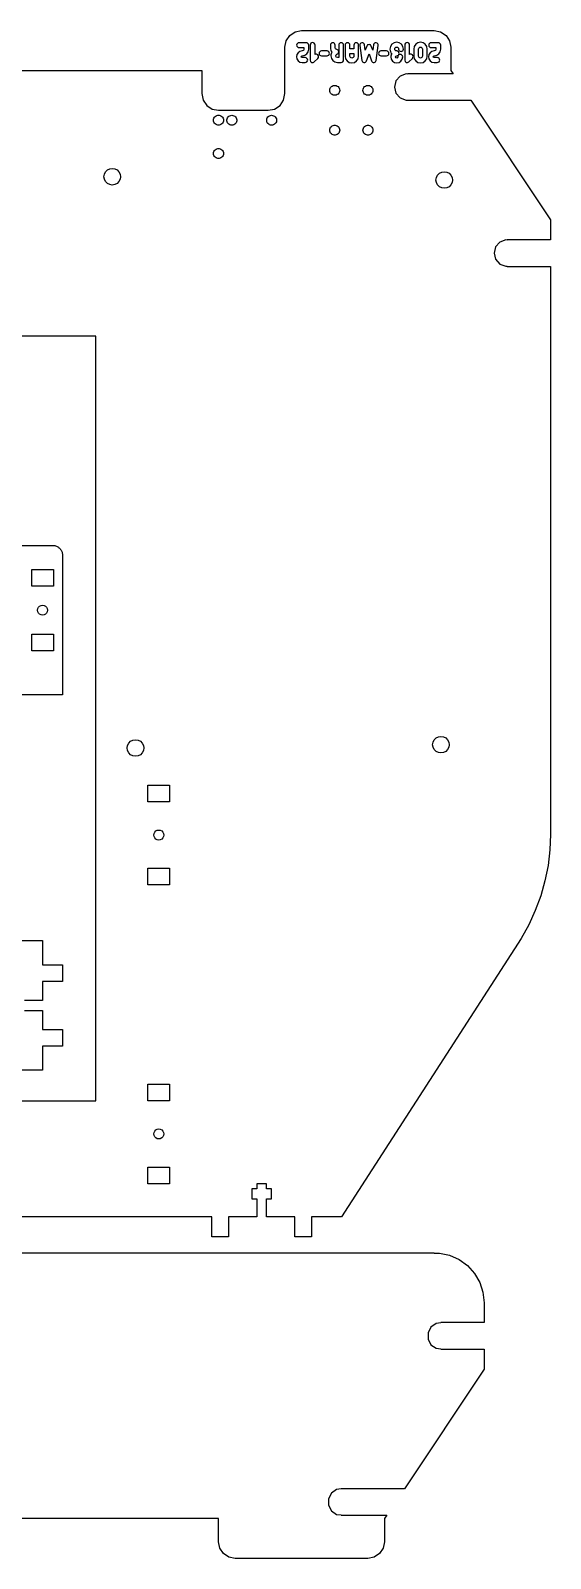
# Model space of a CAD drawing. Extents: x 0 to 460, y 0 to 460.
# Drawn here: x 303.5 to 460.1, y 0.1 to 460.1 of the extents above; entities that cross this region are included whole.
import ezdxf

# ---------------------------------------------------------------- set-up
doc = ezdxf.new("R2010")
doc.units = 0
doc.layers.get('0').update_dxf_attribs({"linetype": 'CONTINUOUS'})

msp = doc.modelspace()

# ---------------------------------------------------------------- linework, layer by layer
at = {"color": 7}
for points in [[(252.139862, 448.143472), (355.139865, 448.143472), (355.139865, 441.143472), (355.520865, 439.230471), (356.603864, 437.607473), (358.226868, 436.524473), (360.139855, 436.143473), (375.139853, 436.143473), (377.052868, 436.524473), (378.675872, 437.607473), (379.758871, 439.230471), (380.139871, 441.143472), (380.139871, 455.143472), (380.520871, 457.056473), (381.603871, 458.679471), (383.226874, 459.762473), (385.139861, 460.143473), (425.139866, 460.143473), (427.052853, 459.762473), (428.675856, 458.679471), (429.758856, 457.056473), (430.139856, 455.143472), (430.139856, 448.143472), (430.80686, 447.143471), (417.139854, 447.143471), (417.139854, 447.055471), (416.657875, 447.114473), (414.867852, 446.435472), (413.597852, 445.002471), (413.139862, 443.143473), (413.597852, 441.284473), (414.867852, 439.851473), (416.657875, 439.172471), (417.139854, 439.231473), (417.139854, 439.143473), (436.139872, 439.143473), (460.139852, 403.143472), (460.139852, 397.143472), (447.13985, 397.143472), (447.13985, 397.055473), (446.657871, 397.114471), (444.867848, 396.435473), (443.597848, 395.002472), (443.139858, 393.143472), (443.597848, 391.284471), (444.867848, 389.851471), (446.657871, 389.172473), (447.13985, 389.231471), (447.13985, 389.143471), (460.139852, 389.143471), (460.139852, 218.143472), (459.954856, 213.435472), (459.400854, 208.757472), (458.481853, 204.136473), (457.20285, 199.602471), (455.572848, 195.182473), (453.59986, 190.904472), (451.297858, 186.793471), (397.220863, 102.984472), (397.210986, 102.972478)], [(393.639858, 442.143473), (393.67285, 442.455472), (393.76985, 442.753473), (393.925862, 443.025474), (394.135864, 443.258473), (394.389864, 443.442471), (394.675868, 443.570473), (394.982869, 443.635471), (395.29687, 443.635471), (395.603871, 443.570473), (395.889875, 443.442471), (396.143875, 443.258473), (396.353848, 443.025474), (396.509861, 442.753473), (396.606861, 442.455472), (396.639852, 442.143473), (396.606861, 441.831473), (396.509861, 441.533472), (396.353848, 441.261472), (396.143875, 441.028472), (395.889875, 440.844472), (395.603871, 440.716472), (395.29687, 440.651471), (394.982869, 440.651471), (394.675868, 440.716472), (394.389864, 440.844472), (394.135864, 441.028472), (393.925862, 441.261472), (393.76985, 441.533472), (393.67285, 441.831473), (393.639858, 442.143473)], [(403.639867, 442.143473), (403.672858, 442.455472), (403.769858, 442.753473), (403.925871, 443.025474), (404.135872, 443.258473), (404.389872, 443.442471), (404.675848, 443.570473), (404.982849, 443.635471), (405.29685, 443.635471), (405.603851, 443.570473), (405.889855, 443.442471), (406.143855, 443.258473), (406.353857, 443.025474), (406.509869, 442.753473), (406.606869, 442.455472), (406.639861, 442.143473), (406.606869, 441.831473), (406.509869, 441.533472), (406.353857, 441.261472), (406.143855, 441.028472), (405.889855, 440.844472), (405.603851, 440.716472), (405.29685, 440.651471), (404.982849, 440.651471), (404.675848, 440.716472), (404.389872, 440.844472), (404.135872, 441.028472), (403.925871, 441.261472), (403.769858, 441.533472), (403.672858, 441.831473), (403.639867, 442.143473)], [(358.639872, 433.143474), (358.672864, 433.455473), (358.769864, 433.753472), (358.925848, 434.025472), (359.135849, 434.258472), (359.389849, 434.442472), (359.675853, 434.570471), (359.982855, 434.635473), (360.296855, 434.635473), (360.603856, 434.570471), (360.88986, 434.442472), (361.14386, 434.258472), (361.353862, 434.025472), (361.509874, 433.753472), (361.606874, 433.455473), (361.639866, 433.143474), (361.606874, 432.831471), (361.509874, 432.533473), (361.353862, 432.261473), (361.14386, 432.028473), (360.88986, 431.844473), (360.603856, 431.716471), (360.296855, 431.651472), (359.982855, 431.651472), (359.675853, 431.716471), (359.389849, 431.844473), (359.135849, 432.028473), (358.925848, 432.261473), (358.769864, 432.533473), (358.672864, 432.831471), (358.639872, 433.143474)], [(362.647851, 432.986471), (362.647851, 433.300471), (362.712875, 433.607472), (362.840863, 433.893474), (363.024872, 434.147471), (363.257874, 434.357472), (363.529852, 434.513471), (363.82785, 434.610473), (364.139875, 434.643471), (364.451872, 434.610473), (364.74987, 434.513471), (365.021848, 434.357472), (365.25485, 434.147471), (365.438859, 433.893474), (365.566875, 433.607472), (365.631871, 433.300471), (365.631871, 432.986471), (365.566875, 432.679472), (365.438859, 432.393471), (365.25485, 432.139471), (365.021848, 431.929472), (364.74987, 431.773471), (364.451872, 431.676471), (364.139875, 431.643471), (363.82785, 431.676471), (363.529852, 431.773471), (363.257874, 431.929472), (363.024872, 432.139471), (362.840863, 432.393471), (362.712875, 432.679472), (362.647851, 432.986471)], [(374.647855, 432.986471), (374.647855, 433.300471), (374.712851, 433.607472), (374.840867, 433.893474), (375.024848, 434.147471), (375.25785, 434.357472), (375.529856, 434.513471), (375.827854, 434.610473), (376.139851, 434.643471), (376.451848, 434.610473), (376.749874, 434.513471), (377.021852, 434.357472), (377.254855, 434.147471), (377.438864, 433.893474), (377.566851, 433.607472), (377.631875, 433.300471), (377.631875, 432.986471), (377.566851, 432.679472), (377.438864, 432.393471), (377.254855, 432.139471), (377.021852, 431.929472), (376.749874, 431.773471), (376.451848, 431.676471), (376.139851, 431.643471), (375.827854, 431.676471), (375.529856, 431.773471), (375.25785, 431.929472), (375.024848, 432.139471), (374.840867, 432.393471), (374.712851, 432.679472), (374.647855, 432.986471)], [(393.639858, 430.143471), (393.67285, 430.455471), (393.76985, 430.753472), (393.925862, 431.025472), (394.135864, 431.258472), (394.389864, 431.442472), (394.675868, 431.570471), (394.982869, 431.635473), (395.29687, 431.635473), (395.603871, 431.570471), (395.889875, 431.442472), (396.143875, 431.258472), (396.353848, 431.025472), (396.509861, 430.753472), (396.606861, 430.455471), (396.639852, 430.143471), (396.606861, 429.831472), (396.509861, 429.533473), (396.353848, 429.261473), (396.143875, 429.028473), (395.889875, 428.844473), (395.603871, 428.716471), (395.29687, 428.651472), (394.982869, 428.651472), (394.675868, 428.716471), (394.389864, 428.844473), (394.135864, 429.028473), (393.925862, 429.261473), (393.76985, 429.533473), (393.67285, 429.831472), (393.639858, 430.143471)], [(403.639867, 430.143471), (403.672858, 430.455471), (403.769858, 430.753472), (403.925871, 431.025472), (404.135872, 431.258472), (404.389872, 431.442472), (404.675848, 431.570471), (404.982849, 431.635473), (405.29685, 431.635473), (405.603851, 431.570471), (405.889855, 431.442472), (406.143855, 431.258472), (406.353857, 431.025472), (406.509869, 430.753472), (406.606869, 430.455471), (406.639861, 430.143471), (406.606869, 429.831472), (406.509869, 429.533473), (406.353857, 429.261473), (406.143855, 429.028473), (405.889855, 428.844473), (405.603851, 428.716471), (405.29685, 428.651472), (404.982849, 428.651472), (404.675848, 428.716471), (404.389872, 428.844473), (404.135872, 429.028473), (403.925871, 429.261473), (403.769858, 429.533473), (403.672858, 429.831472), (403.639867, 430.143471)], [(358.639872, 423.143471), (358.672864, 423.455473), (358.769864, 423.753472), (358.925848, 424.025472), (359.135849, 424.258472), (359.389849, 424.442472), (359.675853, 424.570471), (359.982855, 424.635473), (360.296855, 424.635473), (360.603856, 424.570471), (360.88986, 424.442472), (361.14386, 424.258472), (361.353862, 424.025472), (361.509874, 423.753472), (361.606874, 423.455473), (361.639866, 423.143471), (361.606874, 422.831472), (361.509874, 422.533473), (361.353862, 422.261473), (361.14386, 422.028473), (360.88986, 421.844473), (360.603856, 421.716471), (360.296855, 421.651472), (359.982855, 421.651472), (359.675853, 421.716471), (359.389849, 421.844473), (359.135849, 422.028473), (358.925848, 422.261473), (358.769864, 422.533473), (358.672864, 422.831472), (358.639872, 423.143471)], [(325.639853, 416.143471), (325.761858, 416.916472), (326.116865, 417.612472), (326.670868, 418.166471), (327.366856, 418.521473), (328.139862, 418.643472), (328.912869, 418.521473), (329.608857, 418.166471), (330.16286, 417.612472), (330.517867, 416.916472), (330.639872, 416.143471), (330.517867, 415.370473), (330.16286, 414.674473), (329.608857, 414.120471), (328.912869, 413.765472), (328.139862, 413.643473), (327.366856, 413.765472), (326.670868, 414.120471), (326.116865, 414.674473), (325.761858, 415.370473), (325.639853, 416.143471)], [(425.639851, 415.143473), (425.761856, 415.916471), (426.116863, 416.612471), (426.670865, 417.166473), (427.366853, 417.521472), (428.13986, 417.643471), (428.912867, 417.521472), (429.608855, 417.166473), (430.162857, 416.612471), (430.517864, 415.916471), (430.639869, 415.143473), (430.517864, 414.370472), (430.162857, 413.674473), (429.608855, 413.120473), (428.912867, 412.765471), (428.13986, 412.643472), (427.366853, 412.765471), (426.670865, 413.120473), (426.116863, 413.674473), (425.761856, 414.370472), (425.639851, 415.143473)], [(225.13986, 137.943471), (323.139872, 137.943471), (323.139872, 368.143471), (35.139861, 368.143471)], [(290.139854, 305.143472), (310.13987, 305.143472), (310.374848, 305.134472), (310.608867, 305.106473), (310.839866, 305.060472), (311.066857, 304.996472), (311.287866, 304.915472), (311.501875, 304.816472), (311.706853, 304.701472), (311.902856, 304.570472), (312.087853, 304.424472), (312.260855, 304.264472), (312.420875, 304.091472), (312.566868, 303.906472), (312.697848, 303.710472), (312.812853, 303.505472), (312.911857, 303.291472), (312.992855, 303.070472), (313.056863, 302.843472), (313.102865, 302.612472), (313.130805, 302.378472), (313.139892, 302.143472), (313.139864, 260.143472), (290.139854, 260.143472)], [(303.889862, 292.893472), (303.889862, 297.893472), (310.389863, 297.893472), (310.389863, 292.893472), (303.889862, 292.893472)], [(305.639865, 285.643472), (305.712848, 286.107472), (305.925869, 286.525472), (306.257875, 286.857472), (306.675875, 287.070472), (307.139848, 287.143472), (307.60385, 287.070472), (308.021849, 286.857472), (308.353855, 286.525472), (308.566848, 286.107472), (308.639859, 285.643472), (308.566848, 285.179472), (308.353855, 284.761472), (308.021849, 284.429472), (307.60385, 284.216472), (307.139848, 284.143472), (306.675875, 284.216472), (306.257875, 284.429472), (305.925869, 284.761472), (305.712848, 285.179472), (305.639865, 285.643472)], [(303.889862, 273.393472), (303.889862, 278.393472), (310.389863, 278.393472), (310.389863, 273.393472), (303.889862, 273.393472)], [(332.639868, 244.143474), (332.761872, 244.916472), (333.116851, 245.612471), (333.670854, 246.166473), (334.36687, 246.521472), (335.139848, 246.643471), (335.912855, 246.521472), (336.608872, 246.166473), (337.162874, 245.612471), (337.517853, 244.916472), (337.639858, 244.143474), (337.517853, 243.370473), (337.162874, 242.674473), (336.608872, 242.120474), (335.912855, 241.765472), (335.139848, 241.643473), (334.36687, 241.765472), (333.670854, 242.120474), (333.116851, 242.674473), (332.761872, 243.370473), (332.639868, 244.143474)], [(424.639853, 245.143472), (424.761858, 245.916473), (425.116865, 246.612472), (425.670867, 247.166471), (426.366855, 247.521473), (427.139862, 247.643472), (427.912869, 247.521473), (428.608857, 247.166471), (429.162859, 246.612472), (429.517866, 245.916473), (429.639871, 245.143472), (429.517866, 244.370473), (429.162859, 243.674471), (428.608857, 243.120472), (427.912869, 242.765473), (427.139862, 242.643474), (426.366855, 242.765473), (425.670867, 243.120472), (425.116865, 243.674471), (424.761858, 244.370473), (424.639853, 245.143472)], [(338.889848, 227.943472), (338.889848, 232.943473), (345.389849, 232.943473), (345.389849, 227.943472), (338.889848, 227.943472)], [(340.639852, 217.943472), (340.712862, 218.407471), (340.925856, 218.825473), (341.257862, 219.157471), (341.675861, 219.370473), (342.139863, 219.443472), (342.603864, 219.370473), (343.021864, 219.157471), (343.35387, 218.825473), (343.566863, 218.407471), (343.639874, 217.943472), (343.566863, 217.479474), (343.35387, 217.061471), (343.021864, 216.729474), (342.603864, 216.516472), (342.139863, 216.443473), (341.675861, 216.516472), (341.257862, 216.729474), (340.925856, 217.061471), (340.712862, 217.479474), (340.639852, 217.943472)], [(338.889848, 202.943471), (338.889848, 207.943473), (345.389849, 207.943473), (345.389849, 202.943471), (338.889848, 202.943471)], [(260.13986, 186.143471), (307.165869, 186.143471), (307.165869, 178.893473), (313.165857, 178.893473), (313.165857, 173.893472), (307.165869, 173.893472), (307.165869, 168.143473), (301.665866, 168.143473)], [(301.665866, 165.143474), (307.165869, 165.143474), (307.165869, 159.393472), (313.165857, 159.393472), (313.165857, 154.393471), (307.165869, 154.393471), (307.165869, 147.143473), (297.909855, 147.143473)], [(338.889848, 137.943471), (338.889848, 142.943473), (345.389849, 142.943473), (345.389849, 137.943471), (338.889848, 137.943471)], [(340.639852, 127.943472), (340.712862, 128.407473), (340.925856, 128.825473), (341.257862, 129.157473), (341.675861, 129.370472), (342.139863, 129.443472), (342.603864, 129.370472), (343.021864, 129.157473), (343.35387, 128.825473), (343.566863, 128.407473), (343.639874, 127.943472), (343.566863, 127.479473), (343.35387, 127.061471), (343.021864, 126.729473), (342.603864, 126.516471), (342.139863, 126.443472), (341.675861, 126.516471), (341.257862, 126.729473), (340.925856, 127.061471), (340.712862, 127.479473), (340.639852, 127.943472)], [(338.889848, 112.943473), (338.889848, 117.943472), (345.389849, 117.943472), (345.389849, 112.943473), (338.889848, 112.943473)], [(397.147852, 102.943474), (388.139855, 102.943474), (388.139855, 96.943472), (383.139865, 96.943472), (383.139865, 102.943474), (374.639868, 102.943474), (374.639868, 108.443471), (376.139851, 108.443471), (376.139851, 111.443474), (374.639868, 111.443474), (374.639868, 112.943473), (371.639874, 112.943473), (371.639874, 111.443474), (370.139863, 111.443474), (370.139863, 108.443471), (371.639874, 108.443471), (371.639874, 102.943474), (363.139849, 102.943474), (363.139849, 96.943472), (358.139859, 96.943472), (358.139859, 102.943474), (250.13986, 102.943474)], [(397.170854, 102.948472), (397.155896, 102.944464), (397.147965, 102.943344)], [(397.184852, 102.954472), (397.170741, 102.948461)], [(397.19885, 102.962473), (397.184739, 102.954458)], [(397.210873, 102.972472), (397.198737, 102.962481)], [(137.139861, 92.143473), (425.139866, 92.143473), (425.139866, 92.061473), (426.707864, 92.061473), (429.774858, 91.409472), (432.639865, 90.133472), (435.176874, 88.290473), (437.274857, 85.960472), (438.842856, 83.244473), (439.811866, 80.262473), (440.139864, 77.143472), (440.139864, 71.143472), (427.139862, 71.143472), (427.139862, 71.055473), (425.721865, 70.883472), (424.145851, 69.795472), (423.255863, 68.100473), (423.255863, 66.186473), (424.145851, 64.491472), (425.721865, 63.403472), (427.139862, 63.231471), (427.139862, 63.143471), (440.139864, 63.143471), (440.139864, 57.143472), (416.139856, 21.143474), (397.139866, 21.143474), (397.139866, 21.055471), (395.721868, 20.883471), (394.145855, 19.795473), (393.255867, 18.100472), (393.255867, 16.186472), (394.145855, 14.491473), (395.721868, 13.403473), (397.139866, 13.231472), (397.139866, 13.143473), (410.806872, 13.143473), (410.139868, 12.143472), (410.139868, 5.143472), (409.758868, 3.230485), (408.675868, 1.607481), (407.052865, 0.524482), (405.13985, 0.143482), (365.139873, 0.143482), (363.226858, 0.524482), (361.603854, 1.607481), (360.520855, 3.230485), (360.139855, 5.143472), (360.139855, 12.143472), (232.139863, 12.143472)]]:
    msp.add_lwpolyline(points, dxfattribs=at)
at = {"color": 1}
for points in [[(386.570587, 456.471311), (384.408059, 456.471311)], [(387.301796, 454.503262), (387.301796, 455.747879)], [(387.756598, 455.786772), (387.756598, 451.220589)], [(389.211256, 452.931936), (389.211256, 455.786772)], [(393.831882, 455.747879), (393.831882, 455.008889)], [(395.28654, 455.008889), (395.28654, 455.747879)], [(396.37558, 455.747879), (396.37558, 451.990694), (395.97886, 451.990694)], [(397.830209, 451.267263), (397.830209, 455.747879)], [(398.281991, 455.747879), (398.281991, 452.441869)], [(400.903468, 455.747879), (400.903468, 454.651062), (399.736649, 454.651062), (399.736649, 455.747879)], [(402.358098, 452.441869), (402.358098, 455.747879)], [(402.700744, 455.646753), (403.315283, 451.166137)], [(404.801042, 455.452282), (404.357642, 454.254339), (404.139823, 455.841224)], [(406.823531, 455.841224), (406.605712, 454.254339), (406.162341, 455.452282)], [(407.6481, 451.166137), (408.2704, 455.646753)], [(416.243601, 455.786772), (416.243601, 451.220589)], [(417.69823, 452.931936), (417.69823, 455.786772)], [(426.345999, 456.471311), (424.183471, 456.471311)], [(427.077209, 454.503262), (427.077209, 455.747879)], [(384.408059, 455.016667), (385.847138, 455.016667), (385.847138, 454.503262)], [(386.274987, 451.990694), (385.333748, 451.990694)], [(388.993436, 450.707187), (390.066925, 451.780667)], [(392.839363, 453.989858), (391.159125, 453.989858), (391.159125, 453.989858)], [(391.159125, 452.535214), (391.159125, 452.535214), (392.839363, 452.535214), (392.839363, 452.535214)], [(399.736649, 452.441869), (399.736649, 453.196415), (400.903468, 453.196415)], [(400.903468, 453.196415), (400.903468, 452.441869)], [(404.715472, 451.010562), (405.485572, 453.087511), (406.247882, 451.010562)], [(410.75198, 453.989858), (409.071741, 453.989858), (409.071741, 453.989858)], [(409.071741, 452.535214), (409.071741, 452.535214), (410.75198, 452.535214), (410.75198, 452.535214)], [(417.48044, 450.707187), (418.5539, 451.780667)], [(418.960469, 454.573273), (418.960469, 452.441869)], [(420.415127, 452.441869), (420.415127, 454.573273)], [(421.581947, 454.573273), (421.581947, 452.441869)], [(423.036577, 452.441869), (423.036577, 454.573273)], [(424.183471, 455.016667), (425.622579, 455.016667), (425.622579, 454.503262)], [(426.0504, 451.990694), (425.10916, 451.990694)], [(385.333748, 450.53605), (386.274987, 450.53605)], [(395.97886, 450.53605), (397.099, 450.53605)], [(425.10916, 450.53605), (426.0504, 450.53605)]]:
    msp.add_lwpolyline(points, dxfattribs=at)
for points in [[(384.408059, 456.471311), (384.00355, 456.471311), (383.67685, 456.144599), (383.67685, 455.747879)], [(383.67685, 455.747879), (383.67685, 455.343379), (384.00355, 455.016667), (384.408059, 455.016667)], [(387.301796, 455.747879), (387.301796, 456.144599), (386.975068, 456.471311), (386.570587, 456.471311)], [(388.480046, 456.517985), (388.083326, 456.517985), (387.756598, 456.191273), (387.756598, 455.786772)], [(389.211256, 455.786772), (389.211256, 456.191273), (388.884527, 456.517985), (388.480046, 456.517985)], [(394.563092, 456.471311), (394.158611, 456.471311), (393.831882, 456.144599), (393.831882, 455.747879)], [(395.28654, 455.747879), (395.28654, 456.144599), (394.959812, 456.471311), (394.563092, 456.471311)], [(397.099, 456.471311), (396.694491, 456.471311), (396.37558, 456.144599), (396.37558, 455.747879)], [(397.830209, 455.747879), (397.830209, 456.144599), (397.503509, 456.471311), (397.099, 456.471311)], [(399.005439, 456.479089), (398.608691, 456.479089), (398.281991, 456.152377), (398.281991, 455.747879)], [(399.736649, 455.747879), (399.736649, 456.152377), (399.40992, 456.479089), (399.005439, 456.479089)], [(401.626888, 456.479089), (401.230169, 456.479089), (400.903468, 456.152377), (400.903468, 455.747879)], [(402.358098, 455.747879), (402.358098, 456.152377), (402.031398, 456.479089), (401.626888, 456.479089)], [(403.315283, 456.463533), (402.918563, 456.409081), (402.638514, 456.043473), (402.700744, 455.646753)], [(404.139823, 455.841224), (404.085383, 456.237944), (403.719764, 456.517985), (403.315283, 456.463533)], [(405.485572, 455.926791), (405.174422, 455.926791), (404.902162, 455.740098), (404.801042, 455.452282)], [(406.162341, 455.452282), (406.061192, 455.740098), (405.788932, 455.926791), (405.485572, 455.926791)], [(407.6481, 456.463533), (407.25138, 456.517985), (406.877972, 456.237944), (406.823531, 455.841224)], [(408.2704, 455.646753), (408.32484, 456.043473), (408.044819, 456.409081), (407.6481, 456.463533)], [(413.812821, 456.611335), (412.692681, 456.611335), (411.782542, 455.69343), (411.782542, 454.573279)], [(415.850888, 454.573279), (415.850888, 455.69343), (414.932989, 456.611335), (413.812821, 456.611335)], [(416.967021, 456.517985), (416.570301, 456.517985), (416.243601, 456.191273), (416.243601, 455.786772)], [(417.69823, 455.786772), (417.69823, 456.191273), (417.37153, 456.517985), (416.967021, 456.517985)], [(420.998537, 456.61133), (419.870608, 456.61133), (418.960469, 455.693424), (418.960469, 454.573273)], [(423.036577, 454.573273), (423.036577, 455.693424), (422.118677, 456.61133), (420.998537, 456.61133)], [(424.183471, 456.471311), (423.77899, 456.471311), (423.452262, 456.144599), (423.452262, 455.747879)], [(423.452262, 455.747879), (423.452262, 455.343379), (423.77899, 455.016667), (424.183471, 455.016667)], [(427.077209, 455.747879), (427.077209, 456.144599), (426.750508, 456.471311), (426.345999, 456.471311)], [(385.333748, 453.989858), (384.37693, 453.989858), (383.60683, 453.219752), (383.60683, 452.262954)], [(383.60683, 452.262954), (383.60683, 451.313937), (384.37693, 450.53605), (385.333748, 450.53605)], [(385.061488, 452.262954), (385.061488, 452.410754), (385.185948, 452.535214), (385.333748, 452.535214)], [(385.333748, 451.990694), (385.185948, 451.990694), (385.061488, 452.115157), (385.061488, 452.262954)], [(385.847138, 454.503262), (385.847138, 454.223224), (385.613769, 453.989858), (385.333748, 453.989858)], [(385.333748, 452.535214), (386.414998, 452.535214), (387.301796, 453.422004), (387.301796, 454.503262)], [(387.006197, 451.267263), (387.006197, 451.671763), (386.679468, 451.990694), (386.274987, 451.990694)], [(386.274987, 450.53605), (386.679468, 450.53605), (387.006197, 450.862762), (387.006197, 451.267263)], [(387.756598, 451.220589), (387.756598, 450.924995), (387.935526, 450.660513), (388.199997, 450.551609)], [(390.066925, 452.807474), (389.833556, 453.04084), (389.483515, 453.087511), (389.211256, 452.931936)], [(390.066925, 451.780667), (390.354735, 452.060705), (390.354735, 452.527436), (390.066925, 452.807474)], [(391.159125, 453.989858), (390.762405, 453.989858), (390.435677, 453.663146), (390.435677, 453.258648)], [(390.435677, 453.258648), (390.435677, 452.861926), (390.762405, 452.535214), (391.159125, 452.535214)], [(393.562784, 453.258648), (393.562784, 453.663146), (393.236083, 453.989858), (392.839363, 453.989858)], [(392.839363, 452.535214), (393.236083, 452.535214), (393.562784, 452.861926), (393.562784, 453.258648)], [(393.831882, 455.008889), (393.831882, 454.495484), (394.018572, 454.036532), (394.337512, 453.678705)], [(394.337512, 453.678705), (394.111932, 453.351993), (393.979682, 452.955271), (393.979682, 452.527436)], [(393.979682, 452.527436), (393.979682, 451.430619), (394.874242, 450.53605), (395.97886, 450.53605)], [(395.776591, 454.456588), (395.47323, 454.526599), (395.28654, 454.736629), (395.28654, 455.008889)], [(395.43434, 452.527436), (395.43434, 452.776359), (395.589901, 452.97861), (395.823271, 453.048618)], [(395.97886, 451.990694), (395.675471, 451.990694), (395.43434, 452.231839), (395.43434, 452.527436)], [(396.34445, 453.77205), (396.336548, 454.098762), (396.10332, 454.38658), (395.776591, 454.456588)], [(395.823271, 453.048618), (396.14221, 453.141963), (396.35224, 453.43756), (396.34445, 453.77205)], [(397.099, 450.53605), (397.503509, 450.53605), (397.830209, 450.862762), (397.830209, 451.267263)], [(398.281991, 452.441869), (398.281991, 451.321715), (399.192129, 450.403809), (400.320058, 450.403809)], [(400.320058, 451.858456), (399.99333, 451.858456), (399.736649, 452.122935), (399.736649, 452.441869)], [(400.320058, 450.403809), (401.440198, 450.403809), (402.358098, 451.321715), (402.358098, 452.441869)], [(400.903468, 452.441869), (400.903468, 452.122935), (400.63897, 451.858456), (400.320058, 451.858456)], [(403.315283, 451.166137), (403.361934, 450.831647), (403.626433, 450.574946), (403.960923, 450.53605)], [(403.960923, 450.53605), (404.287623, 450.504935), (404.606562, 450.699406), (404.715472, 451.010562)], [(406.247882, 451.010562), (406.364581, 450.699406), (406.675731, 450.504935), (407.010221, 450.53605)], [(407.010221, 450.53605), (407.336921, 450.574946), (407.60142, 450.831647), (407.6481, 451.166137)], [(409.071741, 453.989858), (408.675022, 453.989858), (408.348293, 453.663146), (408.348293, 453.258648)], [(408.348293, 453.258648), (408.348293, 452.861926), (408.675022, 452.535214), (409.071741, 452.535214)], [(411.4754, 453.258648), (411.4754, 453.663146), (411.148699, 453.989858), (410.75198, 453.989858)], [(410.75198, 452.535214), (411.148699, 452.535214), (411.4754, 452.861926), (411.4754, 453.258648)], [(411.782542, 454.573279), (411.782542, 454.036537), (411.984811, 453.554248), (412.327062, 453.188643)], [(412.327175, 453.188637), (412.140485, 452.900821), (412.023814, 452.558551), (412.023814, 452.192946)], [(412.023814, 452.192946), (412.023814, 451.205033), (412.832804, 450.396031), (413.828512, 450.396031)], [(413.2372, 454.573279), (413.2372, 454.89221), (413.49391, 455.148913), (413.812821, 455.148913)], [(413.82061, 453.989863), (413.501671, 453.989863), (413.2372, 454.254345), (413.2372, 454.573279)], [(413.48612, 452.192952), (413.48612, 452.379644), (413.63392, 452.535219), (413.82061, 452.535219)], [(413.828399, 451.850681), (413.63392, 451.850681), (413.48612, 452.006259), (413.48612, 452.192952)], [(413.812821, 455.148913), (414.13176, 455.148913), (414.396259, 454.89221), (414.396259, 454.573279)], [(414.55182, 453.266432), (414.55182, 453.663152), (414.225119, 453.989863), (413.82061, 453.989863)], [(413.82061, 452.535219), (414.225119, 452.535219), (414.55182, 452.861931), (414.55182, 453.266432)], [(414.162889, 452.192952), (414.162889, 452.006259), (414.015089, 451.850681), (413.828399, 451.850681)], [(413.828512, 450.396031), (414.816403, 450.396031), (415.625421, 451.205033), (415.625421, 452.192946)], [(414.86297, 452.963051), (414.46625, 452.947501), (414.14731, 452.605225), (414.162889, 452.208502)], [(414.162889, 452.208502), (414.162889, 452.208502), (414.162889, 452.200713), (414.162889, 452.192952)], [(414.396259, 454.573279), (414.396259, 454.168778), (414.71517, 453.849844), (415.119679, 453.849844)], [(415.617519, 452.262954), (415.601997, 452.667455), (415.267479, 452.978607), (414.86297, 452.963051)], [(415.119679, 453.849844), (415.524188, 453.849844), (415.850888, 454.168778), (415.850888, 454.573279)], [(415.625421, 452.192946), (415.625421, 452.216286), (415.625421, 452.23962), (415.617519, 452.262954)], [(416.243601, 451.220589), (416.243601, 450.924995), (416.422501, 450.660513), (416.686972, 450.551609)], [(418.5539, 452.807474), (418.32053, 453.04084), (417.97049, 453.087511), (417.69823, 452.931936)], [(418.5539, 451.780667), (418.841738, 452.060705), (418.841738, 452.527436), (418.5539, 452.807474)], [(418.960469, 452.441869), (418.960469, 451.313937), (419.870608, 450.403809), (420.998537, 450.403809)], [(420.415127, 454.573273), (420.415127, 454.892204), (420.671808, 455.156686), (420.998537, 455.156686)], [(420.998537, 451.858456), (420.671808, 451.858456), (420.415127, 452.115157), (420.415127, 452.441869)], [(420.998537, 455.156686), (421.317476, 455.156686), (421.581947, 454.892204), (421.581947, 454.573273)], [(421.581947, 452.441869), (421.581947, 452.115157), (421.317476, 451.858456), (420.998537, 451.858456)], [(420.998537, 450.403809), (422.118677, 450.403809), (423.036577, 451.313937), (423.036577, 452.441869)], [(425.10916, 453.989858), (424.15237, 453.989858), (423.382271, 453.219752), (423.382271, 452.262954)], [(423.382271, 452.262954), (423.382271, 451.313937), (424.15237, 450.53605), (425.10916, 450.53605)], [(424.8369, 452.262954), (424.8369, 452.410754), (424.96136, 452.535214), (425.10916, 452.535214)], [(425.10916, 451.990694), (424.96136, 451.990694), (424.8369, 452.115157), (424.8369, 452.262954)], [(425.622579, 454.503262), (425.622579, 454.223224), (425.389209, 453.989858), (425.10916, 453.989858)], [(425.10916, 452.535214), (426.19041, 452.535214), (427.077209, 453.422004), (427.077209, 454.503262)], [(426.781609, 451.267263), (426.781609, 451.671763), (426.454909, 451.990694), (426.0504, 451.990694)], [(426.0504, 450.53605), (426.454909, 450.53605), (426.781609, 450.862762), (426.781609, 451.267263)], [(388.199997, 450.551609), (388.472257, 450.434927), (388.791196, 450.497157), (388.993436, 450.707187)], [(416.686972, 450.551609), (416.959232, 450.434927), (417.278171, 450.497157), (417.48044, 450.707187)]]:
    msp.add_open_spline(points, degree=3, dxfattribs=at)

doc.saveas('drawing.dxf')
